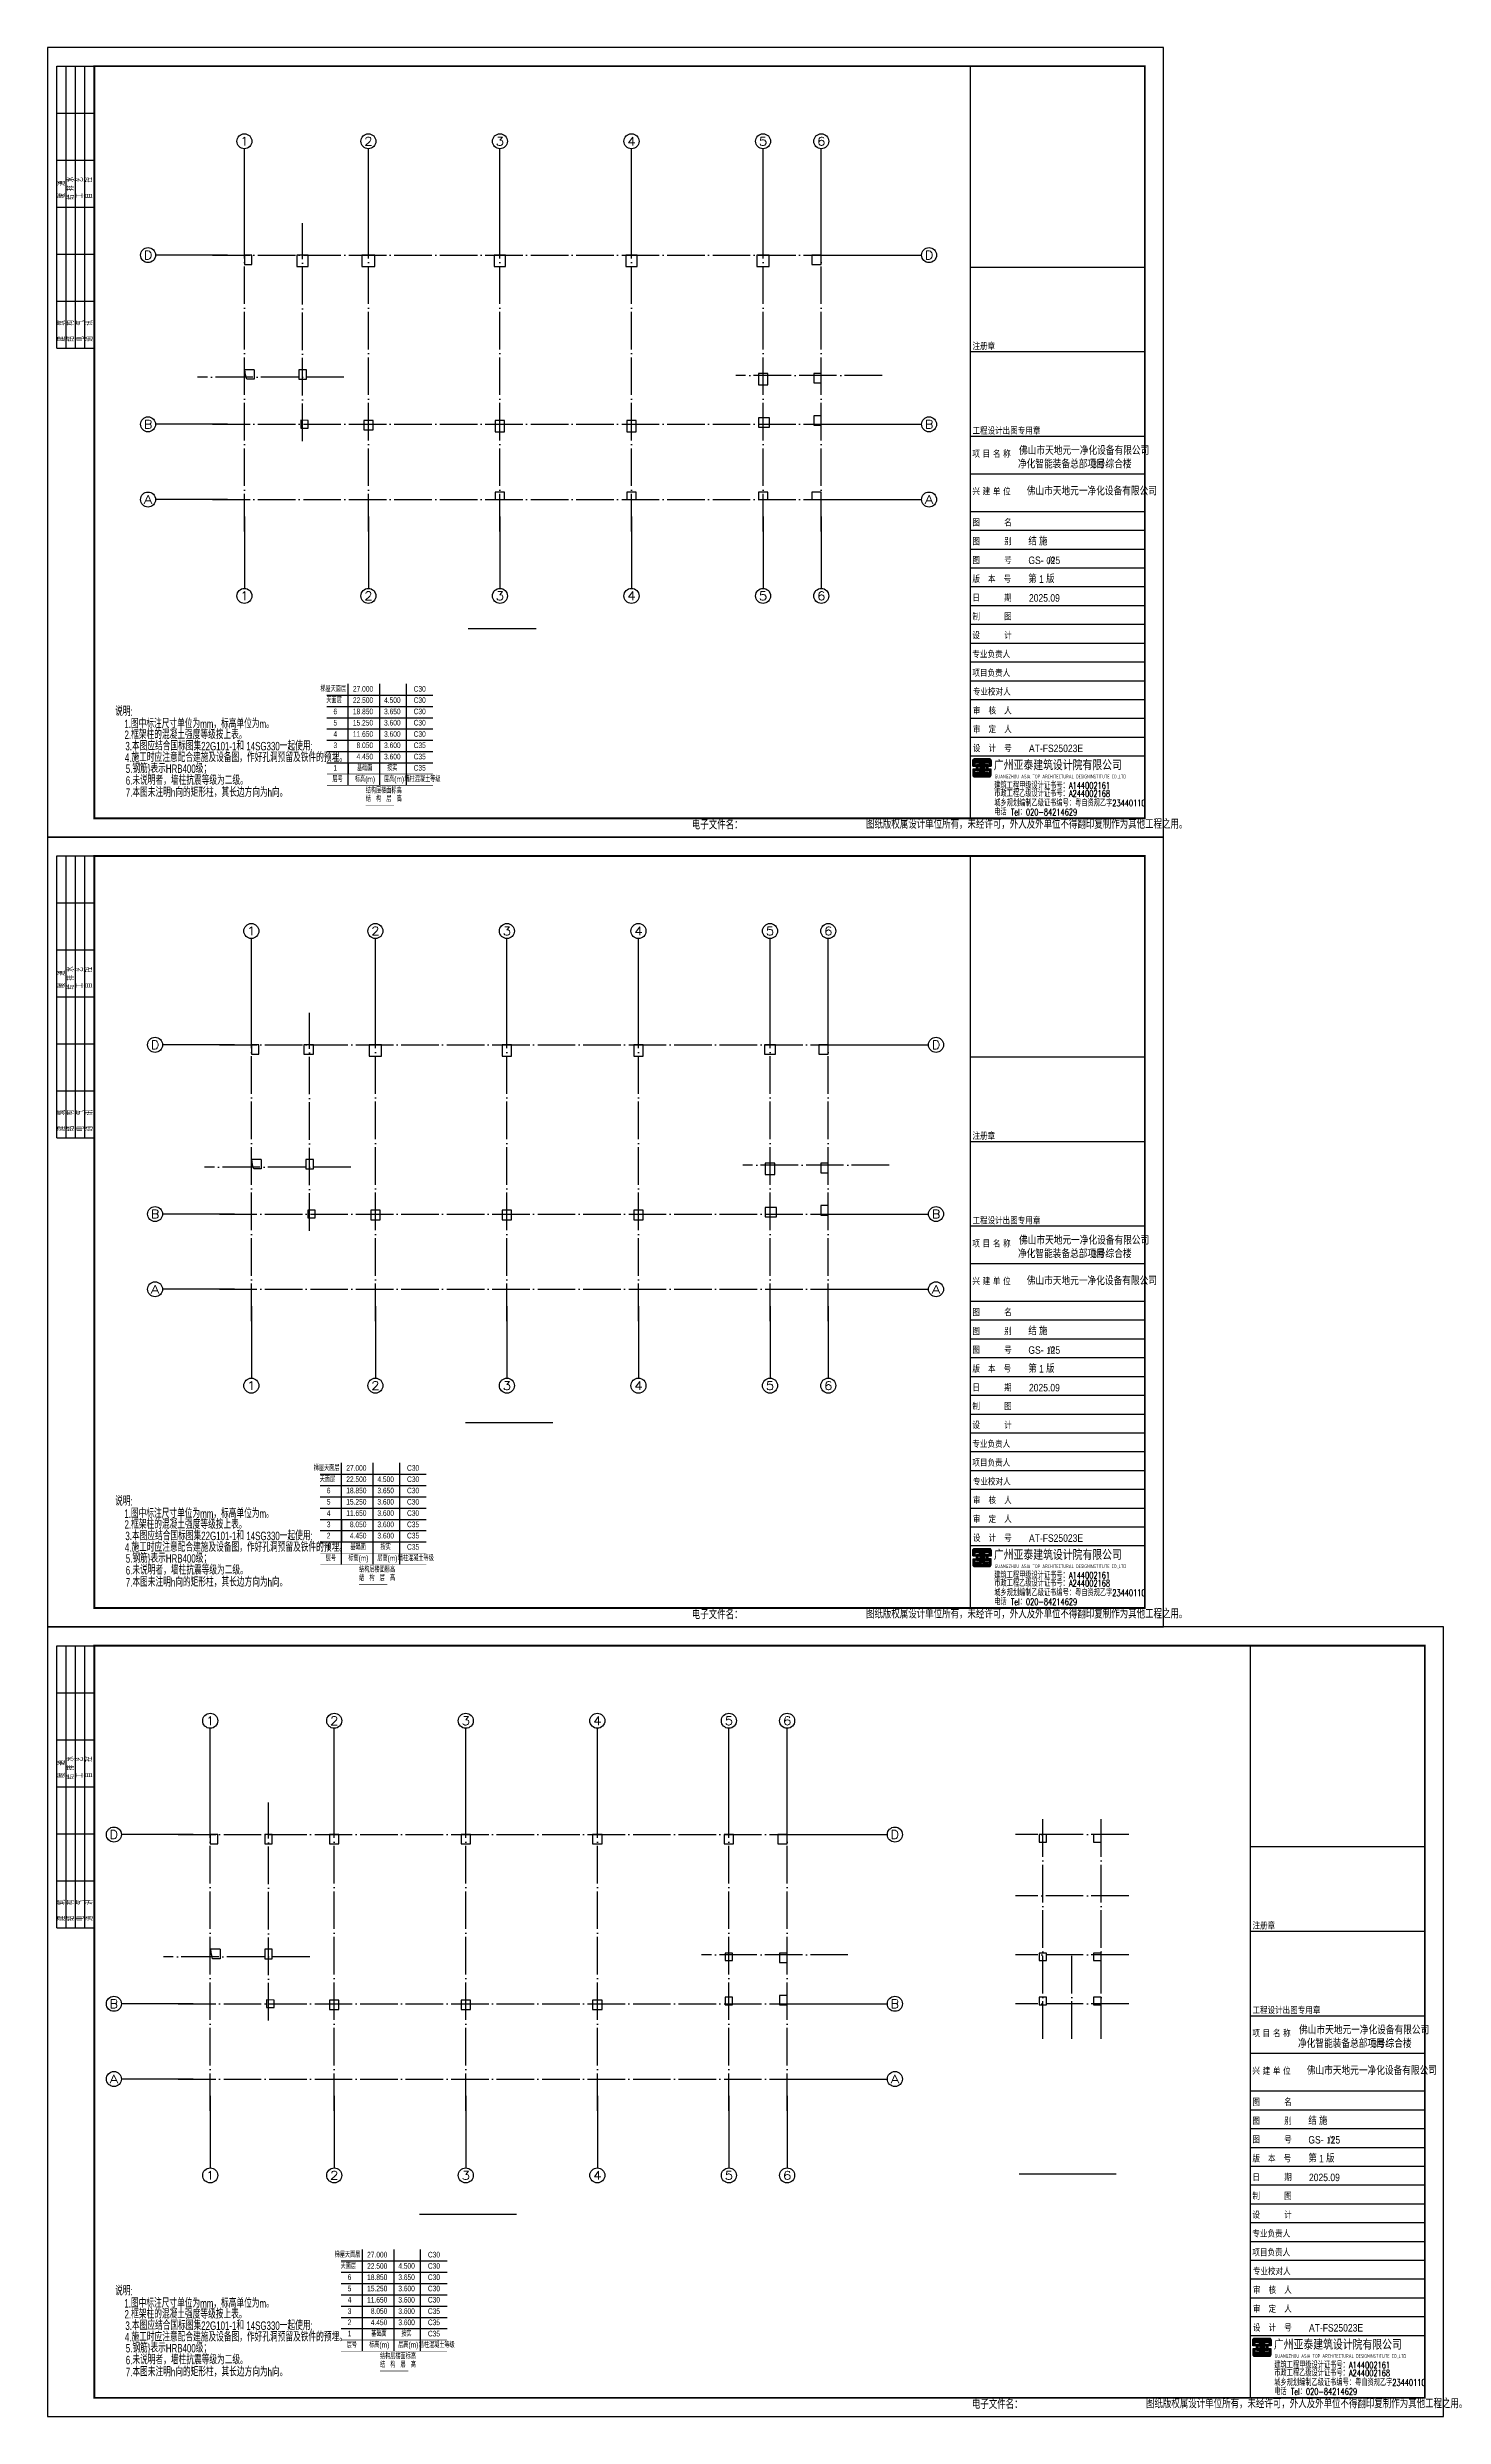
# Model space of a CAD drawing. Extents: x 299218 to 746073, y -331171 to -40619.
# Drawn here: x 486882 to 561182, y -166619 to -40619 of the extents above; entities that cross this region are included whole.
import ezdxf
from ezdxf.enums import TextEntityAlignment as Align

# ---------------------------------------------------------------- set-up
doc = ezdxf.new("R2010")
doc.units = 0
doc.header["$LTSCALE"] = 1000
doc.header["$MEASUREMENT"] = 0
doc.linetypes.add('DOTE', pattern=[2.42, 2, -0.2, 0.02, -0.2])
for name, color, linetype in [('13', 4, 'Continuous'), ('14', 2, 'Continuous'), ('_0', 7, 'Continuous'), ('AXIS', 3, 'Continuous'), ('AXIS_TEXT', 7, 'Continuous'), ('DIM_SYMB', 3, 'Continuous'), ('DOTE', 1, 'Continuous'), ('PUB_TITLE', 4, 'Continuous'), ('柱线', 2, 'Continuous'), ('梁楼面标高', 7, 'Continuous')]:
    doc.layers.add(name, color=color, linetype=linetype)
doc.styles.add('_HZTXT', font='gs_txt.shx', dxfattribs={"width": 0.8, "bigfont": 'gs_hztxt.shx'})
doc.styles.add('_TCH_AXIS', font='COMPLEX', dxfattribs={"bigfont": 'GBCBIG'})
doc.styles.add('COMPLEX', font='COMPLEX')
doc.styles.add('GS_Rein', font='GS_TXT.shx', dxfattribs={"width": 0.7, "bigfont": 'GS_HZTXT.shx'})
doc.styles.add('HT', font='')
doc.styles.add('HZTXT', font='txt.shx', dxfattribs={"bigfont": 'hztxt.shx'})
doc.styles.add('hztxt0', font='romans.shx', dxfattribs={"bigfont": 'gbcbig0.shx'})
doc.styles.get("Standard").update_dxf_attribs({"font": 'gbenor.shx', "bigfont": 'gbcbig.shx'})
doc.styles.add('宋体', font='')
doc.styles.get('HT').set_extended_font_data('SimHei')
doc.styles.get('宋体').set_extended_font_data('SimSun')

# ---------------------------------------------------------------- blocks, each defined once
blk = doc.blocks.new('首层墙柱模板')
at = {"layer": '柱线', "color": 6}
for points in [[(-1105943, -453479), (-1105543, -453479), (-1105543, -452979), (-1105943, -452979)], [(-1103143, -453579), (-1102543, -453579), (-1102543, -452979), (-1103143, -452979)], [(-1099693, -453579), (-1098993, -453579), (-1098993, -452979), (-1099693, -452979)], [(-1092643, -453579), (-1092043, -453579), (-1092043, -452979), (-1092643, -452979)], [(-1085643, -453579), (-1085043, -453579), (-1085043, -452979), (-1085643, -452979)], [(-1078668, -453579), (-1078018, -453579), (-1078018, -452979), (-1078668, -452979)], [(-1075743, -453479), (-1075243, -453479), (-1075243, -452979), (-1075743, -452979)], [(-1103043, -459579), (-1102643, -459579), (-1102643, -459079), (-1103043, -459079)], [(-1078593, -459879), (-1078093, -459879), (-1078093, -459279), (-1078593, -459279)], [(-1075643, -459779), (-1075243, -459779), (-1075243, -459279), (-1075643, -459279)], [(-1102943, -462179), (-1102543, -462179), (-1102543, -461779), (-1102943, -461764)], [(-1099593, -462279), (-1099093, -462279), (-1099093, -461779), (-1099593, -461779)], [(-1092593, -462379), (-1092093, -462379), (-1092093, -461779), (-1092593, -461779)], [(-1085593, -462379), (-1085093, -462379), (-1085093, -461779), (-1085593, -461779)], [(-1078593, -462129), (-1077993, -462129), (-1077993, -461629), (-1078593, -461629)], [(-1075643, -462029), (-1075243, -462029), (-1075243, -461529), (-1075643, -461529)], [(-1092593, -465979), (-1092093, -465979), (-1092093, -465579), (-1092593, -465579)], [(-1085593, -465979), (-1085093, -465979), (-1085093, -465579), (-1085593, -465579)], [(-1078593, -465979), (-1078093, -465979), (-1078093, -465579), (-1078593, -465579)], [(-1075743, -465979), (-1075243, -465979), (-1075243, -465579), (-1075743, -465579)]]:
    blk.add_lwpolyline(points, close=True, dxfattribs=at)
for points in [[(-1105418, -459079), (-1105919, -459079)], [(-1105818, -459579), (-1105844, -459479), (-1105878, -459351), (-1105919, -459079)], [(-1105418, -459079), (-1105418, -459579), (-1105818, -459579)]]:
    blk.add_lwpolyline(points, dxfattribs=at)
blk = doc.blocks.new('_AXISO')
blk.add_circle((0, 0), 0.5)
at = {"layer": 'AXIS_TEXT', "style": 'COMPLEX', "width": 1.041667}
blk.add_attdef('A', text='', height=0.56, dxfattribs=at).set_placement((-0.25, -0.28), (0.25, -0.28), align=Align.FIT)
blk = doc.blocks.new('zw-10')
at = {"layer": 'AXIS'}
for p, q in [((-949035, -406077), (-949035, -401324)), ((-942435, -406077), (-942435, -401324)), ((-935435, -406077), (-935435, -401324)), ((-928435, -406077), (-928435, -401324)), ((-921435, -406077), (-921435, -401324)), ((-918335, -406077), (-918335, -401324)), ((-949935, -406977), (-953760, -406977)), ((-917435, -406977), (-913002, -406977)), ((-949935, -415977), (-953760, -415977)), ((-917435, -415977), (-913002, -415977)), ((-949935, -419977), (-953760, -419977)), ((-917435, -419977), (-913002, -419977)), ((-949035, -420877), (-949035, -424702)), ((-942435, -420877), (-942435, -424702)), ((-935435, -420877), (-935435, -424702)), ((-928435, -420877), (-928435, -424702)), ((-921435, -420877), (-921435, -424702)), ((-918335, -420877), (-918335, -424702))]:
    blk.add_line(p, q, dxfattribs=at)
at = {"layer": 'DOTE', "linetype": 'DOTE'}
for p, q in [((-949035, -421677), (-949035, -405277)), ((-945935, -416868), (-945935, -405277)), ((-942435, -421677), (-942435, -405277)), ((-935435, -421677), (-935435, -405277)), ((-928435, -421677), (-928435, -405277)), ((-921435, -421677), (-921435, -405277)), ((-918335, -421677), (-918335, -405277)), ((-950735, -406977), (-916635, -406977)), ((-943738, -413477), (-951524, -413477)), ((-915100, -413377), (-922887, -413377)), ((-950735, -415977), (-916635, -415977)), ((-950735, -419977), (-916635, -419977))]:
    blk.add_line(p, q, dxfattribs=at)
at = {"layer": 'AXIS'}
ref = blk.add_blockref('_AXISO', (-949035, -400924), dxfattribs=dict(at, xscale=800, yscale=800, zscale=800))
ref.add_attrib('A', '1', dxfattribs={"layer": 'AXIS_TEXT', "height": 453, "style": '_TCH_AXIS', "width": 2.333333}).set_placement((-949261, -401150), (-948809, -401150), align=Align.FIT)
ref = blk.add_blockref('_AXISO', (-942435, -400924), dxfattribs=dict(at, xscale=800, yscale=800, zscale=800))
ref.add_attrib('A', '2', dxfattribs={"layer": 'AXIS_TEXT', "height": 453, "style": '_TCH_AXIS', "width": 1.5}).set_placement((-942661, -401150), (-942209, -401150), align=Align.FIT)
ref = blk.add_blockref('_AXISO', (-935435, -400924), dxfattribs=dict(at, xscale=800, yscale=800, zscale=800))
ref.add_attrib('A', '3', dxfattribs={"layer": 'AXIS_TEXT', "height": 453, "style": '_TCH_AXIS', "width": 1.5}).set_placement((-935661, -401150), (-935209, -401150), align=Align.FIT)
ref = blk.add_blockref('_AXISO', (-928435, -400924), dxfattribs=dict(at, xscale=800, yscale=800, zscale=800))
ref.add_attrib('A', '4', dxfattribs={"layer": 'AXIS_TEXT', "height": 453, "style": '_TCH_AXIS', "width": 1.3125}).set_placement((-928661, -401150), (-928209, -401150), align=Align.FIT)
ref = blk.add_blockref('_AXISO', (-921435, -400924), dxfattribs=dict(at, xscale=800, yscale=800, zscale=800))
ref.add_attrib('A', '5', dxfattribs={"layer": 'AXIS_TEXT', "height": 453, "style": '_TCH_AXIS', "width": 1.5}).set_placement((-921661, -401150), (-921209, -401150), align=Align.FIT)
ref = blk.add_blockref('_AXISO', (-918335, -400924), dxfattribs=dict(at, xscale=800, yscale=800, zscale=800))
ref.add_attrib('A', '6', dxfattribs={"layer": 'AXIS_TEXT', "height": 453, "style": '_TCH_AXIS', "width": 1.5}).set_placement((-918561, -401150), (-918109, -401150), align=Align.FIT)
ref = blk.add_blockref('_AXISO', (-954160, -406977), dxfattribs=dict(at, xscale=800, yscale=800, zscale=800))
ref.add_attrib('A', 'D', dxfattribs={"layer": 'AXIS_TEXT', "height": 453, "style": '_TCH_AXIS', "width": 1.235294}).set_placement((-954386, -407203), (-953934, -407203), align=Align.FIT)
ref = blk.add_blockref('_AXISO', (-912602, -406977), dxfattribs=dict(at, xscale=800, yscale=800, zscale=800))
ref.add_attrib('A', 'D', dxfattribs={"layer": 'AXIS_TEXT', "height": 453, "style": '_TCH_AXIS', "width": 1.235294}).set_placement((-912828, -407203), (-912375, -407203), align=Align.FIT)
ref = blk.add_blockref('_AXISO', (-954160, -415977), dxfattribs=dict(at, xscale=800, yscale=800, zscale=800))
ref.add_attrib('A', 'B', dxfattribs={"layer": 'AXIS_TEXT', "height": 453, "style": '_TCH_AXIS', "width": 1.235294}).set_placement((-954386, -416203), (-953934, -416203), align=Align.FIT)
ref = blk.add_blockref('_AXISO', (-912602, -415977), dxfattribs=dict(at, xscale=800, yscale=800, zscale=800))
ref.add_attrib('A', 'B', dxfattribs={"layer": 'AXIS_TEXT', "height": 453, "style": '_TCH_AXIS', "width": 1.235294}).set_placement((-912828, -416203), (-912375, -416203), align=Align.FIT)
ref = blk.add_blockref('_AXISO', (-954160, -419977), dxfattribs=dict(at, xscale=800, yscale=800, zscale=800))
ref.add_attrib('A', 'A', dxfattribs={"layer": 'AXIS_TEXT', "height": 453, "style": '_TCH_AXIS', "width": 1.166667}).set_placement((-954386, -420203), (-953934, -420203), align=Align.FIT)
ref = blk.add_blockref('_AXISO', (-912602, -419977), dxfattribs=dict(at, xscale=800, yscale=800, zscale=800))
ref.add_attrib('A', 'A', dxfattribs={"layer": 'AXIS_TEXT', "height": 453, "style": '_TCH_AXIS', "width": 1.166667}).set_placement((-912828, -420203), (-912375, -420203), align=Align.FIT)
ref = blk.add_blockref('_AXISO', (-949035, -425102), dxfattribs=dict(at, xscale=800, yscale=800, zscale=800))
ref.add_attrib('A', '1', dxfattribs={"layer": 'AXIS_TEXT', "height": 453, "style": '_TCH_AXIS', "width": 2.333333}).set_placement((-949261, -425328), (-948809, -425328), align=Align.FIT)
ref = blk.add_blockref('_AXISO', (-942435, -425102), dxfattribs=dict(at, xscale=800, yscale=800, zscale=800))
ref.add_attrib('A', '2', dxfattribs={"layer": 'AXIS_TEXT', "height": 453, "style": '_TCH_AXIS', "width": 1.5}).set_placement((-942661, -425328), (-942209, -425328), align=Align.FIT)
ref = blk.add_blockref('_AXISO', (-935435, -425102), dxfattribs=dict(at, xscale=800, yscale=800, zscale=800))
ref.add_attrib('A', '3', dxfattribs={"layer": 'AXIS_TEXT', "height": 453, "style": '_TCH_AXIS', "width": 1.5}).set_placement((-935661, -425328), (-935209, -425328), align=Align.FIT)
ref = blk.add_blockref('_AXISO', (-928435, -425102), dxfattribs=dict(at, xscale=800, yscale=800, zscale=800))
ref.add_attrib('A', '4', dxfattribs={"layer": 'AXIS_TEXT', "height": 453, "style": '_TCH_AXIS', "width": 1.3125}).set_placement((-928661, -425328), (-928209, -425328), align=Align.FIT)
ref = blk.add_blockref('_AXISO', (-921435, -425102), dxfattribs=dict(at, xscale=800, yscale=800, zscale=800))
ref.add_attrib('A', '5', dxfattribs={"layer": 'AXIS_TEXT', "height": 453, "style": '_TCH_AXIS', "width": 1.5}).set_placement((-921661, -425328), (-921209, -425328), align=Align.FIT)
ref = blk.add_blockref('_AXISO', (-918335, -425102), dxfattribs=dict(at, xscale=800, yscale=800, zscale=800))
ref.add_attrib('A', '6', dxfattribs={"layer": 'AXIS_TEXT', "height": 453, "style": '_TCH_AXIS', "width": 1.5}).set_placement((-918561, -425328), (-918109, -425328), align=Align.FIT)
blk = doc.blocks.new('2-3层墙柱模板')
at = {"layer": '柱线', "color": 6}
for points in [[(-1108565, -403245), (-1108165, -403245), (-1108165, -402745), (-1108565, -402745)], [(-1105765, -403245), (-1105265, -403245), (-1105265, -402745), (-1105765, -402745)], [(-1102290, -403345), (-1101640, -403345), (-1101640, -402745), (-1102290, -402745)], [(-1095215, -403345), (-1094715, -403345), (-1094715, -402745), (-1095215, -402745)], [(-1088215, -403345), (-1087715, -403345), (-1087715, -402745), (-1088215, -402745)], [(-1081265, -403245), (-1080665, -403245), (-1080665, -402745), (-1081265, -402745)], [(-1078365, -403245), (-1077865, -403245), (-1077865, -402745), (-1078365, -402745)], [(-1105665, -409345), (-1105265, -409345), (-1105265, -408845), (-1105665, -408845)], [(-1081215, -409645), (-1080715, -409645), (-1080715, -409045), (-1081215, -409045)], [(-1078265, -409545), (-1077865, -409545), (-1077865, -409045), (-1078265, -409045)], [(-1105565, -411945), (-1105165, -411945), (-1105165, -411545), (-1105565, -411530)], [(-1102215, -412045), (-1101715, -412045), (-1101715, -411545), (-1102215, -411545)], [(-1095215, -412045), (-1094715, -412045), (-1094715, -411545), (-1095215, -411545)], [(-1088215, -412045), (-1087715, -412045), (-1087715, -411545), (-1088215, -411545)], [(-1081215, -411895), (-1080615, -411895), (-1080615, -411395), (-1081215, -411395)], [(-1078265, -411795), (-1077865, -411795), (-1077865, -411295), (-1078265, -411295)]]:
    blk.add_lwpolyline(points, close=True, dxfattribs=at)
for points in [[(-1108040, -408845), (-1108540, -408845)], [(-1108440, -409345), (-1108466, -409245), (-1108500, -409116), (-1108540, -408845)], [(-1108040, -408845), (-1108040, -409345), (-1108440, -409345)]]:
    blk.add_lwpolyline(points, dxfattribs=at)
blk = doc.blocks.new('4层以上墙柱模板')
at = {"layer": '柱线', "color": 6}
for points in [[(-1111089, -374273), (-1110689, -374273), (-1110689, -373773), (-1111089, -373773)], [(-1108189, -374273), (-1107789, -374273), (-1107789, -373773), (-1108189, -373773)], [(-1104739, -374273), (-1104239, -374273), (-1104239, -373773), (-1104739, -373773)], [(-1097739, -374273), (-1097239, -374273), (-1097239, -373773), (-1097739, -373773)], [(-1090739, -374273), (-1090239, -374273), (-1090239, -373773), (-1090739, -373773)], [(-1083739, -374273), (-1083239, -374273), (-1083239, -373773), (-1083739, -373773)], [(-1080889, -374273), (-1080389, -374273), (-1080389, -373773), (-1080889, -373773)], [(-1108189, -380373), (-1107789, -380373), (-1107789, -379873), (-1108189, -379873)], [(-1083689, -380473), (-1083289, -380473), (-1083289, -380073), (-1083689, -380073)], [(-1080789, -380573), (-1080389, -380573), (-1080389, -380073), (-1080789, -380073)], [(-1108089, -382973), (-1107689, -382973), (-1107689, -382573), (-1108089, -382558)], [(-1104739, -383073), (-1104239, -383073), (-1104239, -382573), (-1104739, -382573)], [(-1097739, -383073), (-1097239, -383073), (-1097239, -382573), (-1097739, -382573)], [(-1090739, -383073), (-1090239, -383073), (-1090239, -382573), (-1090739, -382573)], [(-1083689, -382823), (-1083289, -382823), (-1083289, -382423), (-1083689, -382423)], [(-1080789, -382823), (-1080389, -382823), (-1080389, -382323), (-1080789, -382323)]]:
    blk.add_lwpolyline(points, close=True, dxfattribs=at)
for points in [[(-1110563, -379873), (-1111064, -379873)], [(-1110963, -380373), (-1110990, -380273), (-1111023, -380144), (-1111064, -379873)], [(-1110563, -379873), (-1110563, -380373), (-1110963, -380373)]]:
    blk.add_lwpolyline(points, dxfattribs=at)
blk = doc.blocks.new('ZW-02')
at = {"layer": 'DOTE', "linetype": 'DOTE'}
for p, q in [((619025, -219375), (619025, -207611)), ((622125, -219375), (622125, -207611)), ((623603, -208511), (617573, -208511)), ((623603, -211761), (617573, -211761)), ((623603, -214911), (617573, -214911)), ((620575, -219375), (620575, -214911)), ((623603, -217511), (617573, -217511))]:
    blk.add_line(p, q, dxfattribs=at)
blk = doc.blocks.new('梯屋层墙柱模板')
at = {"layer": '柱线', "color": 11}
for points in [[(-1087459, -348965), (-1087059, -348965), (-1087059, -348565), (-1087459, -348565)], [(-1084559, -348965), (-1084159, -348965), (-1084159, -348565), (-1084559, -348565)], [(-1087459, -355265), (-1087059, -355265), (-1087059, -354865), (-1087459, -354865)], [(-1084559, -355265), (-1084159, -355265), (-1084159, -354865), (-1084559, -354865)], [(-1087459, -357615), (-1087059, -357615), (-1087059, -357215), (-1087459, -357215)], [(-1084559, -357615), (-1084159, -357615), (-1084159, -357215), (-1084559, -357215)]]:
    blk.add_lwpolyline(points, close=True, dxfattribs=at)
blk = doc.blocks.new('层高表2')
at = {"layer": '梁楼面标高'}
for p, q in [((498269, -187121), (503909, -187121)), ((498269, -187721), (503909, -187721)), ((499409, -191921), (499409, -186521)), ((501089, -191921), (501089, -186521)), ((502499, -191921), (502499, -186521)), ((498269, -188321), (503909, -188321)), ((498269, -188921), (503909, -188921)), ((498269, -189521), (503909, -189521)), ((498269, -190121), (503909, -190121)), ((498269, -190721), (503909, -190721))]:
    blk.add_line(p, q, dxfattribs=at)
at = {"layer": '梁楼面标高', "const_width": 30}
for points in [[(498269, -191321), (503909, -191321)], [(498269, -191921), (503909, -191921)], [(500339, -192971), (501839, -192971)]]:
    blk.add_lwpolyline(points, dxfattribs=at)
at = {"layer": '梁楼面标高', "style": 'GS_Rein', "width": 0.7}
for s, p in [('梯屋天面层', (499291, -187027)), ('天面层', (499062, -187627)), ('27.000', (500729, -187027)), ('22.500', (500729, -187627)), ('4.500', (502193, -187627)), ('C30', (503532, -187027)), ('C30', (503532, -187627)), ('5', (498815, -188827)), ('6', (498815, -188227)), ('18.850', (500729, -188227)), ('15.250', (500729, -188827)), ('3.650', (502193, -188227)), ('3.600', (502193, -188827)), ('C30', (503532, -188227)), ('C30', (503532, -188827)), ('4', (498815, -189427)), ('3', (498815, -190027)), ('2', (498815, -190627)), ('11.650', (500729, -189427)), ('4.450', (500729, -190627)), ('8.050', (500729, -190027)), ('3.600', (502193, -189427)), ('3.600', (502193, -190027)), ('3.600', (502193, -190627)), ('C30', (503532, -189427)), ('C35', (503532, -190027)), ('C35', (503532, -190627)), ('1', (498815, -191227)), ('基础面', (500693, -191227)), ('按实', (502020, -191227)), ('C35', (503532, -191227))]:
    blk.add_text(s, height=300, dxfattribs=at).set_placement(p, align=Align.BOTTOM_RIGHT)
for s, p in [('层号', (498839, -191827)), (' 标高(m)', (500249, -191827)), (' 层高(m)', (501794, -191827)), (' 墙柱混凝土等级', (503309, -191827))]:
    blk.add_text(s, height=300, dxfattribs=at).set_placement(p, align=Align.BOTTOM_CENTER)
for s, p in [('结构层楼面标高', (500339, -192427)), ('结\u3000构\u3000层\u3000高', (500339, -192877))]:
    blk.add_text(s, height=300, dxfattribs=at).set_placement(p, align=Align.BOTTOM_LEFT)
blk = doc.blocks.new('弘吉车间2')
at = {"layer": '14'}
h = blk.add_hatch(dxfattribs=at)
h.set_pattern_fill('ANSI31', color=256, scale=100, angle=135, style=0)
h.set_pattern_definition([(180, (-226475.39, -78017.824), (-3e-15, -12.5), [])])
edge = h.paths.add_edge_path()
edge.add_line((-9011, 2855), (-9011, 2773))
edge.add_line((-9011, 2773), (-9152, 2773))
edge.add_line((-9152, 2773), (-9152, 3084))
edge.add_arc((-9062, 3084), 90, 90, 180, ccw=False)
edge.add_line((-9062, 3174), (-8271, 3174))
edge.add_arc((-8271, 3084), 90, 0, 90, ccw=False)
edge.add_line((-8181, 3084), (-8181, 2768))
edge.add_line((-8181, 2768), (-8311, 2768))
edge.add_line((-8311, 2768), (-8311, 2862))
edge.add_line((-8311, 2862), (-8282, 2862))
edge.add_line((-8282, 2862), (-8268, 2862))
edge.add_line((-8268, 2862), (-8268, 3074))
edge.add_line((-8268, 3074), (-9055, 3074))
edge.add_line((-9055, 3074), (-9055, 2855))
edge.add_line((-9055, 2855), (-9011, 2855))
h.paths.add_polyline_path([(-8629, 2622), (-8629, 3030), (-8321, 3030), (-8321, 2942), (-8535, 2942), (-8535, 2855), (-8362, 2855), (-8362, 2525), (-8542, 2525), (-8542, 2442), (-8320, 2442), (-8320, 2365), (-8628, 2365), (-8628, 2526), (-8697, 2526), (-8697, 2365), (-9006, 2365), (-9006, 2442), (-8784, 2442), (-8784, 2525), (-8963, 2525), (-8963, 2855), (-8790, 2855), (-8790, 2942), (-9004, 2942), (-9004, 3030), (-8697, 3030), (-8697, 2622)])
h.paths.add_polyline_path([(-8874, 2772), (-8776, 2772), (-8776, 2616), (-8874, 2616)], flags=16)
h.paths.add_polyline_path([(-8452, 2772), (-8549, 2772), (-8549, 2616), (-8452, 2616)], flags=16)
edge = h.paths.add_edge_path()
edge.add_line((-9011, 2525), (-9011, 2607))
edge.add_line((-9011, 2607), (-9152, 2607))
edge.add_line((-9152, 2607), (-9152, 2296))
edge.add_arc((-9062, 2296), 90, 180, 270)
edge.add_line((-9062, 2206), (-8271, 2206))
edge.add_arc((-8271, 2296), 90, 270, 360)
edge.add_line((-8181, 2296), (-8181, 2612))
edge.add_line((-8181, 2612), (-8311, 2612))
edge.add_line((-8311, 2612), (-8311, 2518))
edge.add_line((-8311, 2518), (-8282, 2518))
edge.add_line((-8282, 2518), (-8268, 2518))
edge.add_line((-8268, 2518), (-8268, 2306))
edge.add_line((-8268, 2306), (-9055, 2306))
edge.add_line((-9055, 2306), (-9055, 2525))
edge.add_line((-9055, 2525), (-9011, 2525))
for p, q in [((-9300, 29320), (-9300, 0)), ((-9300, 29320), (0, 29320)), ((-9300, 24820), (0, 24820)), ((-9300, 20320), (0, 20320)), ((-9300, 18320), (0, 18320)), ((-9300, 16320), (0, 16320)), ((-9300, 15320), (0, 15320)), ((-9300, 14320), (0, 14320)), ((-9300, 13320), (0, 13320)), ((-9300, 12320), (0, 12320)), ((-9300, 11320), (0, 11320)), ((-9300, 10320), (0, 10320)), ((-9300, 9320), (0, 9320)), ((-9300, 8320), (0, 8320)), ((-9300, 7320), (0, 7320)), ((-9300, 6320), (0, 6320)), ((-9300, 5320), (0, 5320)), ((-9300, 4320), (0, 4320)), ((-9300, 3320), (0, 3320)), ((-9300, 3320), (0, 3320))]:
    blk.add_line(p, q, dxfattribs=at)
for points in [[(-9300, 0), (0, 0), (0, 40000), (-9300, 40000)], [(-8874, 2772), (-8776, 2772), (-8776, 2616), (-8874, 2616)], [(-8452, 2772), (-8549, 2772), (-8549, 2616), (-8452, 2616)]]:
    blk.add_lwpolyline(points, close=True, dxfattribs=at)
for points in [[(-9011, 2855), (-9011, 2773), (-9152, 2773), (-9152, 3084, -0.4142136), (-9062, 3174), (-8271, 3174, -0.4142136), (-8181, 3084), (-8181, 2768), (-8311, 2768), (-8311, 2862), (-8282, 2862), (-8268, 2862), (-8268, 3074), (-9055, 3074), (-9055, 2855)], [(-9011, 2525), (-9011, 2607), (-9152, 2607), (-9152, 2296, 0.4142136), (-9062, 2206), (-8271, 2206, 0.4142136), (-8181, 2296), (-8181, 2612), (-8311, 2612), (-8311, 2518), (-8282, 2518), (-8268, 2518), (-8268, 2306), (-9055, 2306), (-9055, 2525)]]:
    blk.add_lwpolyline(points, format="xyb", close=True, dxfattribs=at)
blk.add_lwpolyline([(-8629, 2622), (-8629, 2622), (-8629, 3030), (-8321, 3030), (-8321, 2942), (-8535, 2942), (-8535, 2855), (-8362, 2855), (-8362, 2525), (-8542, 2525), (-8542, 2442), (-8320, 2442), (-8320, 2365), (-8628, 2365), (-8628, 2526), (-8697, 2526), (-8697, 2365), (-9006, 2365), (-9006, 2442), (-8784, 2442), (-8784, 2525), (-8963, 2525), (-8963, 2855), (-8790, 2855), (-8790, 2942), (-9004, 2942), (-9004, 3030), (-8697, 3030), (-8697, 2622), (-8629, 2622)], dxfattribs=at)
at = {"layer": '13', "color": 7, "style": '_HZTXT', "width": 0.85}
for s, height, p in [('净化智能装备总部项目-', 417.91, (-6750, 18616)), ('佛山市天地元一净化设备有限公司', 417.91, (-6694, 19336)), ('3号综合楼', 417.9, (-2815, 18616)), ('佛山市天地元一净化设备有限公司', 417.91, (-6282, 17179)), ('结 施', 400, (-6198, 14522)), ('GS-  /25', 400, (-6198, 13522)), ('第 1 版', 400, (-6198, 12522)), ('2025.09', 400, (-6166, 11522)), ('AT-FS25023E', 400, (-6166, 3522))]:
    blk.add_text(s, height=height, dxfattribs=at).set_placement(p)
at = {"layer": '13', "style": 'HZTXT', "width": 0.7}
for s, p in [('建筑工程甲级设计证书号：A144002161', (-8015, 1568)), ('市政工程乙级设计证书号：A244002168', (-8015, 1144)), ('城乡规划编制乙级证书编号：粤自资规乙字23440110', (-8015, 639)), ('电话 Tel：020-84214629', (-8015, 159))]:
    blk.add_text(s, height=350, rotation=359.99972, dxfattribs=at).set_placement(p)
at = {"layer": '14'}
for s, height, style, width, p in [('注册章', 350, '宋体', 0.82, (-9173, 24949)), ('工程设计出图专用章', 350, '宋体', 0.82, (-9173, 20449)), ('项', 350, '宋体', 0.82, (-9176, 19220)), ('目', 350, '宋体', 0.82, (-8632, 19220)), ('名', 350, '宋体', 0.82, (-8081, 19220)), ('称', 350, '宋体', 0.82, (-7542, 19220)), ('兴', 350, '宋体', 0.82, (-9176, 17220)), ('建', 350, '宋体', 0.82, (-8632, 17220)), ('单', 350, '宋体', 0.82, (-8081, 17220)), ('位', 350, '宋体', 0.82, (-7542, 17220)), ('图      名', 350, '宋体', 0.82, (-9176, 15566)), ('图      别', 350, '宋体', 0.82, (-9176, 14566)), ('图      号', 350, '宋体', 0.82, (-9176, 13566)), ('版  本  号', 350, '宋体', 0.82, (-9176, 12566)), ('日      期', 350, '宋体', 0.82, (-9176, 11566)), ('制      图', 350, '宋体', 0.82, (-9176, 10566)), ('设      计', 350, '宋体', 0.82, (-9176, 9566)), ('专业负责人', 350, '宋体', 0.82, (-9176, 8566)), ('项目负责人', 350, '宋体', 0.82, (-9176, 7566)), ('专业校对人', 350, '宋体', 0.82, (-9149, 6566, -24845)), ('审  核  人', 350, '宋体', 0.82, (-9149, 5566, -24845)), ('设  计  号', 350, '宋体', 0.82, (-9149, 3566, -24845)), ('审  定  人', 350, '宋体', 0.82, (-9149, 4566, -24845)), ('广州亚泰建筑设计院有限公司', 480, 'HT', 0.8, (-8033, 2612))]:
    blk.add_text(s, height=height, dxfattribs=dict(at, style=style, width=width)).set_placement(p)
at = {"layer": '14', "width": 0.8}
blk.add_text('GUANGZHOU ASIA TOP ARCHITECTURAL DESIGNINSTITUTE CO.,LTD', height=198, rotation=359.99972, dxfattribs=at).set_placement((-7987, 2124, -24845))
at = {"layer": '14', "style": 'hztxt0'}
for s, p in [('电子文件名：', (-24105, -584)), ('图纸版权属设计单位所有，未经许可，外人及外单位不得翻印复制作为其他工程之用。', (-14838, -548))]:
    blk.add_text(s, height=450, rotation=359.99972, dxfattribs=at).set_placement(p)
blk = doc.blocks.new('$titleblk$00000095')
for p, q in [((-150, 20), (-150, 0)), ((-150, 20), (0, 20)), ((-150, 15), (-75, 15)), ((-125, 20), (-125, 0)), ((-100, 20), (-100, 0)), ((-75, 20), (-75, 0)), ((-75, 20), (-75, 0)), ((-75, 15), (0, 15)), ((-50, 20), (-50, 0)), ((-25, 20), (-25, 0)), ((0, 20), (0, 0)), ((-150, 10), (-75, 10)), ((-150, 5), (-75, 5)), ((-75, 10), (0, 10)), ((-75, 5), (0, 5))]:
    blk.add_line(p, q)
at = {"width": 0.8}
for s, p in [('建   筑', (-146.4, 15.6)), ('结   构', (-146.4, 10.9)), ('给 排 水', (-71, 10.9)), ('暖  通', (-70.3, 15.7)), ('通   讯', (-146.4, 0.9)), ('电   气', (-146.4, 5.6)), ('工   艺', (-70.3, 6.1)), ('自   控', (-70.3, 1.2))]:
    blk.add_text(s, height=3.51, dxfattribs=at).set_placement(p)

msp = doc.modelspace()

# ---------------------------------------------------------------- linework, layer by layer
at = {"layer": 'DIM_SYMB', "const_width": 70}
for points in [[(509263.9, -71536.6), (512906.3, -71536.6)], [(509263.9, -71536.6), (512906.3, -71536.6)], [(509122, -113756.4), (513791, -113756.4)], [(509122, -113756.4), (513791, -113756.4)], [(538578.4, -153711.3), (543760.8, -153711.3)], [(538578.4, -153711.3), (543760.8, -153711.3)], [(506676.5, -155863.9), (511858.8, -155863.9)], [(506676.5, -155863.9), (511858.8, -155863.9)]]:
    msp.add_lwpolyline(points, dxfattribs=at)
at = {"layer": 'PUB_TITLE'}
for points in [[(486882.4, -82619.4), (546282.4, -82619.4), (546282.4, -40619.4), (486882.4, -40619.4)], [(486882.4, -124619.4), (546282.4, -124619.4), (546282.4, -82619.4), (486882.4, -82619.4)], [(486882.4, -166619.4), (561182.4, -166619.4), (561182.4, -124619.4), (486882.4, -124619.4)]]:
    msp.add_lwpolyline(points, close=True, dxfattribs=at)
at = {"layer": 'PUB_TITLE', "const_width": 100}
for points in [[(489382.4, -81619.4), (545282.4, -81619.4), (545282.4, -41619.4), (489382.4, -41619.4)], [(489382.4, -123619.4), (545282.4, -123619.4), (545282.4, -83619.4), (489382.4, -83619.4)], [(489382.4, -165619.4), (560182.4, -165619.4), (560182.4, -125619.4), (489382.4, -125619.4)]]:
    msp.add_lwpolyline(points, close=True, dxfattribs=at)
at = {"layer": '梁楼面标高', "color": 6, "const_width": 60}
for points in [[(502895.7, -78668), (502895.7, -79268)], [(504575.7, -78668), (504575.7, -79268)], [(505985.7, -78668), (505985.7, -79268)], [(502542.2, -118901.7), (502542.2, -120101.7)], [(504222.2, -118901.7), (504222.2, -120101.7)], [(505632.2, -118901.7), (505632.2, -120101.7)], [(503653.3, -158339.5), (503653.3, -160739.5)], [(505333.3, -158339.5), (505333.3, -160739.5)], [(506743.3, -158339.5), (506743.3, -160739.5)]]:
    msp.add_lwpolyline(points, dxfattribs=at)

# ---------------------------------------------------------------- block references
for name, p in [('zw-10', (1446400.9, 355311.3)), ('首层墙柱模板', (1603308.9, 401313.3)), ('层高表2', (3486.9, 112053.1)), ('zw-10', (1446772.3, 313311.3)), ('2-3层墙柱模板', (1606302.1, 309079.1)), ('层高表2', (3133.4, 70619.4)), ('zw-10', (1444583.5, 271311.3)), ('ZW-02', (-79175.2, 72845.4)), ('4层以上墙柱模板', (1606637, 238106.9)), ('梯屋层墙柱模板', (1627109.4, 212899.5)), ('层高表2', (4244.5, 28781.5))]:
    msp.add_blockref(name, p)
at = {"layer": '_0'}
for p in [(545282.4, -81619.4), (545282.4, -123619.4), (560182.4, -165619.4)]:
    msp.add_blockref('弘吉车间2', p, dxfattribs=at)
at = {"layer": 'PUB_TITLE', "xscale": 100, "yscale": 100, "zscale": 100, "rotation": 90}
for p in [(489382.4, -41619.4), (489382.4, -83619.4), (489382.4, -125619.4)]:
    msp.add_blockref('$titleblk$00000095', p, dxfattribs=at)

# ---------------------------------------------------------------- texts
at = {"style": 'GS_Rein', "width": 0.7}
for s, p in [('说明:', (490491.1, -76170)), ('1.图中标注尺寸单位为mm，标高单位为m。', (490977.3, -76822.7)), ('2.框架柱的混凝土强度等级按上表。', (490989, -77401)), ('4.施工时应注意配合建施及设备图，作好孔洞预留及铁件的预埋。', (491006.9, -78618.1)), ('3.本图应结合国标图集22G101-1和 14SG330一起使用;', (491032.7, -78005.9)), ('5.钢筋}表示HRB400级；', (491055.9, -79206.3)), ('6.未说明者，墙柱抗震等级为二级。', (491055.9, -79833.9)), ('7.本图未注明h向的矩形柱，其长边方向为h向。', (491055.9, -80474.7)), ('说明:', (490491.1, -118170)), ('1.图中标注尺寸单位为mm，标高单位为m。', (490977.3, -118822.7)), ('2.框架柱的混凝土强度等级按上表。', (490989, -119401)), ('3.本图应结合国标图集22G101-1和 14SG330一起使用;', (491032.7, -120005.9)), ('4.施工时应注意配合建施及设备图，作好孔洞预留及铁件的预埋。', (491006.9, -120618.1)), ('5.钢筋}表示HRB400级；', (491055.9, -121206.3)), ('6.未说明者，墙柱抗震等级为二级。', (491055.9, -121833.9)), ('7.本图未注明h向的矩形柱，其长边方向为h向。', (491055.9, -122474.7)), ('说明:', (490491.1, -160170)), ('1.图中标注尺寸单位为mm，标高单位为m。', (490977.3, -160822.7)), ('2.框架柱的混凝土强度等级按上表。', (490989, -161401)), ('4.施工时应注意配合建施及设备图，作好孔洞预留及铁件的预埋。', (491006.9, -162618.1)), ('3.本图应结合国标图集22G101-1和 14SG330一起使用;', (491032.7, -162005.9)), ('5.钢筋}表示HRB400级；', (491055.9, -163206.3)), ('6.未说明者，墙柱抗震等级为二级。', (491055.9, -163833.9)), ('7.本图未注明h向的矩形柱，其长边方向为h向。', (491055.9, -164474.7))]:
    msp.add_text(s, height=450, dxfattribs=at).set_placement(p)
at = {"layer": '13', "color": 2, "style": '_HZTXT', "width": 0.85}
for s, p in [('09', (540047.9, -68090.9)), ('10', (540047.9, -110090.9)), ('11', (554947.9, -152090.9))]:
    msp.add_text(s, height=350, dxfattribs=at).set_placement(p)

doc.saveas('drawing.dxf')
